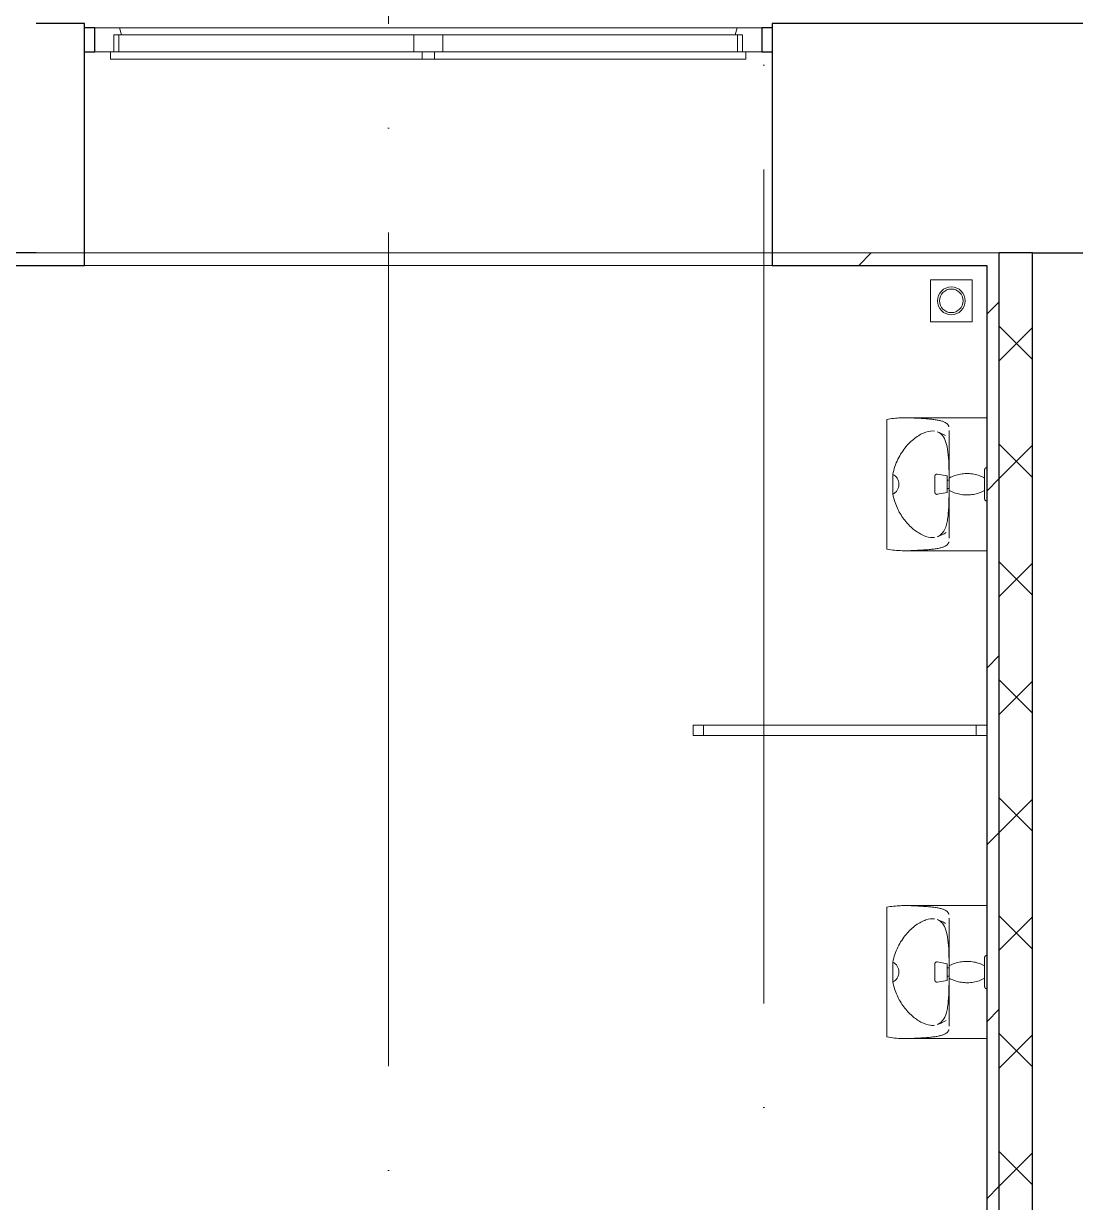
# Model space of a CAD drawing. Header units: millimetres. Extents: x -695119 to 412940, y -249585 to 622758.
# Drawn here: x 310115 to 312639, y 72834 to 75662 of the extents above; entities that cross this region are included whole.
import ezdxf

# ---------------------------------------------------------------- set-up
doc = ezdxf.new("R2010")
doc.units = ezdxf.units.MM
doc.linetypes.add('ADSK_Линия сетки', pattern=[25, 20, -2.5, 0, -2.5])
for name, color, linetype, lineweight in [('_ Окна', 252, 'Continuous', 30), ('Витраж', 252, 'Continuous', 9), ('Окна', 252, 'Continuous', 9), ('Оси', 252, 'Continuous', 9), ('Сантехника', 252, 'Continuous', 18), ('Стены внутренние', 252, 'Continuous', 18), ('Стены наружные', 252, 'Continuous', 18)]:
    doc.layers.add(name, color=color, linetype=linetype, lineweight=lineweight)

# ---------------------------------------------------------------- blocks, each defined once
blk = doc.blocks.new('план 2 этажа')
at = {"layer": '_ Окна', "color": 251, "true_color": 0x636466}
for p, q in [((310286.2, 75651.6), (310261.2, 75651.6)), ((310286.2, 75593.6), (310286.2, 75651.6)), ((311911.2, 75651.6), (311886.2, 75651.6)), ((311886.2, 75651.6), (311886.2, 75593.6)), ((310261.2, 75593.6), (310286.2, 75593.6)), ((311886.2, 75593.6), (311911.2, 75593.6))]:
    blk.add_line(p, q, dxfattribs=at)
at = {"layer": '_ Окна', "color": 251, "lineweight": 18, "true_color": 0x636466}
for p, q in [((310345.7, 75651.6), (310286.2, 75651.6)), ((310286.2, 75651.6), (310286.2, 75593.6)), ((310350.2, 75634.6), (310345.7, 75651.6)), ((311826.8, 75651.6), (311822.2, 75634.6)), ((311886.2, 75651.6), (311826.8, 75651.6)), ((311886.2, 75593.6), (311886.2, 75651.6)), ((310332.2, 75593.6), (310332.2, 75634.6)), ((310332.2, 75634.6), (310344.2, 75634.6)), ((311828.2, 75634.6), (311840.2, 75634.6)), ((311840.2, 75634.6), (311840.2, 75593.6)), ((310286.2, 75593.6), (310324.2, 75593.6)), ((311848.2, 75593.6), (311886.2, 75593.6))]:
    blk.add_line(p, q, dxfattribs=at)
at = {"layer": 'Витраж', "color": 251, "true_color": 0x636466, "extrusion": (0, 0, -1)}
for p, q in [((311721.3, 73979.1), (311721.3, 73954.1)), ((311746.3, 73979.1), (311721.3, 73979.1)), ((311746.3, 73954.1), (311746.3, 73979.1)), ((311721.3, 73954.1), (311746.3, 73954.1))]:
    blk.add_line(p, q, dxfattribs=at)
at = {"layer": 'Витраж', "color": 251, "true_color": 0x636466}
for p, q in [((311746.3, 73954.1), (311746.3, 73979.1)), ((311746.3, 73979.1), (312400.8, 73979.1)), ((312400.8, 73979.1), (312400.8, 73954.1)), ((312425.8, 73979.1), (312400.8, 73979.1)), ((312400.8, 73979.1), (312400.8, 73954.1)), ((312400.8, 73954.1), (311746.3, 73954.1)), ((312400.8, 73954.1), (312425.8, 73954.1))]:
    blk.add_line(p, q, dxfattribs=at)
at = {"layer": 'Окна', "color": 251, "true_color": 0x636466}
for p, q in [((311826.8, 75651.6), (310345.7, 75651.6)), ((310344.2, 75634.6), (311051.2, 75634.6)), ((310344.2, 75593.6), (310344.2, 75634.6)), ((311051.2, 75634.6), (311121.2, 75634.6)), ((311051.2, 75634.6), (311051.2, 75593.6)), ((311121.2, 75634.6), (311828.2, 75634.6)), ((311121.2, 75593.6), (311121.2, 75634.6)), ((311828.2, 75634.6), (311828.2, 75593.6)), ((310324.2, 75593.6), (311071.2, 75593.6)), ((310324.2, 75576.6), (310324.2, 75593.6)), ((311071.2, 75593.6), (311101.2, 75593.6)), ((311071.2, 75593.6), (311071.2, 75576.6)), ((311101.2, 75593.6), (311848.2, 75593.6)), ((311101.2, 75576.6), (311101.2, 75593.6)), ((311848.2, 75593.6), (311848.2, 75576.6)), ((311071.2, 75576.6), (310324.2, 75576.6)), ((311101.2, 75576.6), (311071.2, 75576.6)), ((311848.2, 75576.6), (311101.2, 75576.6))]:
    blk.add_line(p, q, dxfattribs=at)
at = {"layer": 'Оси', "color": 251, "linetype": 'ADSK_Линия сетки', "ltscale": 100, "true_color": 0x636466}
for p, q in [((310990.8, 112662.3), (310990.8, 46685.5)), ((311890.8, 77811.6), (311890.8, 47955.5)), ((332058.1, 75111.6), (255080.8, 75111.6))]:
    blk.add_line(p, q, dxfattribs=at)
at = {"layer": 'Сантехника', "color": 251, "true_color": 0x636466}
for p, q in [((312290.8, 75046.6), (312290.8, 74946.6)), ((312390.8, 75046.6), (312290.8, 75046.6)), ((312390.8, 74946.6), (312390.8, 75046.6)), ((312290.8, 74946.6), (312390.8, 74946.6)), ((312185.8, 74401.1), (312185.8, 74712.1)), ((312425.8, 74716.1), (312228.7, 74716.1)), ((312335.6, 74666.6), (312335.6, 74565.3)), ((312200.6, 74556.6), (312200.6, 74580.2)), ((312330.8, 74576.6), (312307.1, 74580.8)), ((312330.8, 74556.6), (312330.8, 74576.6)), ((312335.8, 74566.6), (312330.8, 74566.6)), ((312335.4, 74580.5), (312335.4, 74565.3)), ((312335.8, 74571.6), (312335.8, 74556.6)), ((312200.6, 74533.1), (312200.6, 74556.6)), ((312307.1, 74532.5), (312330.8, 74536.6)), ((312330.8, 74536.6), (312330.8, 74556.6)), ((312330.8, 74546.6), (312335.8, 74546.6)), ((312335.4, 74548), (312335.4, 74532.8)), ((312335.6, 74548), (312335.6, 74446.6)), ((312335.8, 74556.6), (312335.8, 74541.6)), ((312228.7, 74397.2), (312425.8, 74397.2)), ((312425.8, 73546.1), (312228.7, 73546.1)), ((312185.8, 73231.1), (312185.8, 73542.1)), ((312335.6, 73496.6), (312335.6, 73395.3)), ((312200.6, 73386.6), (312200.6, 73410.2)), ((312330.8, 73406.6), (312307.1, 73410.8)), ((312330.8, 73386.6), (312330.8, 73406.6)), ((312335.4, 73410.5), (312335.4, 73395.3)), ((312200.6, 73363.1), (312200.6, 73386.6)), ((312335.8, 73396.6), (312330.8, 73396.6)), ((312330.8, 73366.6), (312330.8, 73386.6)), ((312330.8, 73376.6), (312335.8, 73376.6)), ((312335.4, 73378), (312335.4, 73362.8)), ((312335.6, 73378), (312335.6, 73276.6)), ((312335.8, 73401.6), (312335.8, 73386.6)), ((312335.8, 73386.6), (312335.8, 73371.6)), ((312307.1, 73362.5), (312330.8, 73366.6)), ((312228.7, 73227.2), (312425.8, 73227.2))]:
    blk.add_line(p, q, dxfattribs=at)
at = {"layer": 'Сантехника', "color": 251, "true_color": 0x636466, "flags": 128}
for points in [[(312327.2, 74673.5), (312322, 74676.3), (312316.6, 74678.8), (312311.1, 74681.2), (312307.1, 74682.7)], [(312420.8, 74591.6), (312420.8, 74591.8), (312420.8, 74592), (312420.8, 74592.2), (312420.9, 74592.4), (312420.9, 74592.6), (312421, 74592.8), (312421, 74593), (312421.1, 74593.2), (312421.1, 74593.4), (312421.2, 74593.6), (312421.3, 74593.8), (312421.4, 74593.9), (312421.5, 74594.1), (312421.6, 74594.3), (312421.7, 74594.5), (312421.8, 74594.6), (312421.9, 74594.8), (312422.1, 74594.9), (312422.2, 74595.1), (312422.3, 74595.2), (312422.5, 74595.4), (312422.6, 74595.5), (312422.8, 74595.6), (312422.9, 74595.7), (312423.1, 74595.8), (312423.3, 74595.9), (312423.5, 74596), (312423.6, 74596.1), (312423.8, 74596.2), (312424, 74596.3), (312424.2, 74596.4), (312424.4, 74596.4), (312424.6, 74596.5), (312424.8, 74596.5), (312425, 74596.6), (312425.2, 74596.6), (312425.4, 74596.6), (312425.6, 74596.6), (312425.8, 74596.6), (312425.8, 74596.6)], [(312420.8, 74572.8), (312420.8, 74574), (312420.8, 74575.2), (312420.8, 74576.4), (312420.8, 74577.5), (312420.8, 74578.6), (312420.8, 74579.7), (312420.8, 74580.7), (312420.8, 74581.7), (312420.8, 74582.7), (312420.8, 74583.6), (312420.8, 74584.5), (312420.8, 74585.3), (312420.8, 74586.1), (312420.8, 74586.8), (312420.8, 74587.5), (312420.8, 74588.1), (312420.8, 74588.7), (312420.8, 74589.3), (312420.8, 74589.7), (312420.8, 74590.2), (312420.8, 74590.5), (312420.8, 74590.9), (312420.8, 74591.1), (312420.8, 74591.3), (312420.8, 74591.5), (312420.8, 74591.6), (312420.8, 74591.6)], [(312420.8, 74591.6), (312420.8, 74591.6), (312420.8, 74591.5), (312420.8, 74591.4), (312420.8, 74591.2), (312420.8, 74590.9), (312420.8, 74590.6), (312420.8, 74590.3), (312420.8, 74589.9), (312420.8, 74589.4), (312420.8, 74588.9), (312420.8, 74588.3), (312420.8, 74587.7), (312420.8, 74587), (312420.8, 74586.3), (312420.8, 74585.5), (312420.8, 74584.7), (312420.8, 74583.9), (312420.8, 74582.9), (312420.8, 74582), (312420.8, 74581), (312420.8, 74580), (312420.8, 74578.9), (312420.8, 74577.8), (312420.8, 74576.7), (312420.8, 74575.5), (312420.8, 74574.4), (312420.8, 74573.1), (312420.8, 74571.9), (312420.8, 74570.6), (312420.8, 74569.3), (312420.8, 74568), (312420.8, 74566.7), (312420.8, 74565.3), (312420.8, 74564), (312420.8, 74562.6), (312420.8, 74561.2), (312420.8, 74559.8), (312420.8, 74558.4), (312420.8, 74557), (312420.8, 74556.6)], [(312301.3, 74575.9), (312301.3, 74576.1), (312301.3, 74576.3), (312301.3, 74576.5), (312301.3, 74576.7), (312301.4, 74576.9), (312301.4, 74577.1), (312301.5, 74577.3), (312301.5, 74577.5), (312301.6, 74577.6), (312301.7, 74577.8), (312301.7, 74578), (312301.8, 74578.2), (312301.9, 74578.4), (312302, 74578.5), (312302.1, 74578.7), (312302.3, 74578.9), (312302.4, 74579), (312302.5, 74579.2), (312302.6, 74579.3), (312302.8, 74579.5), (312302.9, 74579.6), (312303.1, 74579.7), (312303.2, 74579.9), (312303.4, 74580), (312303.6, 74580.1), (312303.7, 74580.2), (312303.9, 74580.3), (312304.1, 74580.4), (312304.3, 74580.5), (312304.5, 74580.5), (312304.6, 74580.6), (312304.8, 74580.7), (312305, 74580.7), (312305.2, 74580.8), (312305.4, 74580.8), (312305.6, 74580.8), (312305.8, 74580.9), (312306, 74580.9), (312306.2, 74580.9), (312306.4, 74580.9), (312306.6, 74580.9), (312306.8, 74580.9), (312307, 74580.8), (312307.1, 74580.8)], [(312301.3, 74556.6), (312301.3, 74557.4), (312301.3, 74558.2), (312301.3, 74558.9), (312301.3, 74559.7), (312301.3, 74560.5), (312301.3, 74561.2), (312301.3, 74562), (312301.3, 74562.7), (312301.3, 74563.4), (312301.3, 74564.1), (312301.3, 74564.8), (312301.3, 74565.5), (312301.3, 74566.2), (312301.3, 74566.9), (312301.3, 74567.5), (312301.3, 74568.1), (312301.3, 74568.7), (312301.3, 74569.3), (312301.3, 74569.9), (312301.3, 74570.4), (312301.3, 74571), (312301.3, 74571.5), (312301.3, 74572), (312301.3, 74572.4), (312301.3, 74572.8), (312301.3, 74573.2), (312301.3, 74573.6), (312301.3, 74574), (312301.3, 74574.3), (312301.3, 74574.6), (312301.3, 74574.8), (312301.3, 74575.1), (312301.3, 74575.3), (312301.3, 74575.5), (312301.3, 74575.6), (312301.3, 74575.7), (312301.3, 74575.8), (312301.3, 74575.9), (312301.3, 74575.9)], [(312301.3, 74575.9), (312301.3, 74575.9), (312301.3, 74575.8), (312301.3, 74575.7), (312301.3, 74575.6), (312301.3, 74575.5), (312301.3, 74575.3), (312301.3, 74575.1), (312301.3, 74574.9), (312301.3, 74574.7), (312301.3, 74574.4), (312301.3, 74574.1), (312301.3, 74573.7), (312301.3, 74573.3), (312301.3, 74572.9), (312301.3, 74572.5), (312301.3, 74572.1), (312301.3, 74571.6), (312301.3, 74571.1), (312301.3, 74570.6), (312301.3, 74570), (312301.3, 74569.5), (312301.3, 74568.9), (312301.3, 74568.3), (312301.3, 74567.7), (312301.3, 74567), (312301.3, 74566.4), (312301.3, 74565.7), (312301.3, 74565), (312301.3, 74564.3), (312301.3, 74563.6), (312301.3, 74562.9), (312301.3, 74562.2), (312301.3, 74561.4), (312301.3, 74560.7), (312301.3, 74559.9), (312301.3, 74559.1), (312301.3, 74558.4), (312301.3, 74557.6), (312301.3, 74556.8), (312301.3, 74556.6)], [(312335.8, 74571.6), (312339, 74573.3), (312342.3, 74574.8), (312345.6, 74576.2), (312349, 74577.4), (312352.4, 74578.5), (312355.9, 74579.5), (312359.4, 74580.3), (312362.9, 74581), (312366.5, 74581.5), (312370.1, 74581.9), (312373.7, 74582.2), (312377.3, 74582.3), (312380.8, 74582.3), (312384.4, 74582.1), (312388, 74581.8), (312391.6, 74581.3), (312395.2, 74580.7), (312398.7, 74580), (312402.2, 74579.1), (312405.6, 74578.1), (312409, 74576.9), (312412.4, 74575.6), (312415.7, 74574.2), (312418.9, 74572.6), (312420.8, 74571.6)], [(312301.3, 74556.6), (312301.3, 74555.9), (312301.3, 74555.1), (312301.3, 74554.3), (312301.3, 74553.6), (312301.3, 74552.8), (312301.3, 74552.1), (312301.3, 74551.3), (312301.3, 74550.6), (312301.3, 74549.9), (312301.3, 74549.1), (312301.3, 74548.4), (312301.3, 74547.7), (312301.3, 74547.1), (312301.3, 74546.4), (312301.3, 74545.8), (312301.3, 74545.1), (312301.3, 74544.5), (312301.3, 74543.9), (312301.3, 74543.4), (312301.3, 74542.8), (312301.3, 74542.3), (312301.3, 74541.8), (312301.3, 74541.3), (312301.3, 74540.9), (312301.3, 74540.4), (312301.3, 74540), (312301.3, 74539.7), (312301.3, 74539.3), (312301.3, 74539), (312301.3, 74538.7), (312301.3, 74538.4), (312301.3, 74538.2), (312301.3, 74538), (312301.3, 74537.8), (312301.3, 74537.7), (312301.3, 74537.5), (312301.3, 74537.5), (312301.3, 74537.4), (312301.3, 74537.4)], [(312301.3, 74537.4), (312301.3, 74537.4), (312301.3, 74537.4), (312301.3, 74537.5), (312301.3, 74537.6), (312301.3, 74537.8), (312301.3, 74537.9), (312301.3, 74538.1), (312301.3, 74538.4), (312301.3, 74538.6), (312301.3, 74538.9), (312301.3, 74539.2), (312301.3, 74539.6), (312301.3, 74539.9), (312301.3, 74540.3), (312301.3, 74540.7), (312301.3, 74541.2), (312301.3, 74541.7), (312301.3, 74542.2), (312301.3, 74542.7), (312301.3, 74543.2), (312301.3, 74543.8), (312301.3, 74544.4), (312301.3, 74545), (312301.3, 74545.6), (312301.3, 74546.2), (312301.3, 74546.9), (312301.3, 74547.6), (312301.3, 74548.2), (312301.3, 74548.9), (312301.3, 74549.7), (312301.3, 74550.4), (312301.3, 74551.1), (312301.3, 74551.9), (312301.3, 74552.6), (312301.3, 74553.4), (312301.3, 74554.1), (312301.3, 74554.9), (312301.3, 74555.7), (312301.3, 74556.4), (312301.3, 74556.6)], [(312307.1, 74532.5), (312306.9, 74532.4), (312306.7, 74532.4), (312306.5, 74532.4), (312306.3, 74532.4), (312306.1, 74532.4), (312305.9, 74532.4), (312305.7, 74532.4), (312305.5, 74532.4), (312305.3, 74532.5), (312305.2, 74532.5), (312305, 74532.6), (312304.8, 74532.6), (312304.6, 74532.7), (312304.4, 74532.8), (312304.2, 74532.8), (312304, 74532.9), (312303.8, 74533), (312303.7, 74533.1), (312303.5, 74533.2), (312303.3, 74533.3), (312303.2, 74533.5), (312303, 74533.6), (312302.9, 74533.7), (312302.7, 74533.9), (312302.6, 74534), (312302.5, 74534.1), (312302.3, 74534.3), (312302.2, 74534.5), (312302.1, 74534.6), (312302, 74534.8), (312301.9, 74535), (312301.8, 74535.1), (312301.7, 74535.3), (312301.6, 74535.5), (312301.6, 74535.7), (312301.5, 74535.9), (312301.4, 74536.1), (312301.4, 74536.3), (312301.4, 74536.5), (312301.3, 74536.7), (312301.3, 74536.9), (312301.3, 74537.1), (312301.3, 74537.3), (312301.3, 74537.4)], [(312420.8, 74541.6), (312417.6, 74540), (312414.3, 74538.5), (312411, 74537.1), (312407.6, 74535.9), (312404.2, 74534.8), (312400.7, 74533.8), (312397.2, 74533), (312393.7, 74532.3), (312390.1, 74531.8), (312386.6, 74531.3), (312383, 74531.1), (312379.4, 74531), (312375.8, 74531), (312372.2, 74531.2), (312368.6, 74531.5), (312365, 74532), (312361.5, 74532.6), (312358, 74533.3), (312354.5, 74534.2), (312351, 74535.2), (312347.6, 74536.4), (312344.2, 74537.7), (312340.9, 74539.1), (312337.7, 74540.7), (312335.8, 74541.6)], [(312420.8, 74556.6), (312420.8, 74555.2), (312420.8, 74553.8), (312420.8, 74552.4), (312420.8, 74551.1), (312420.8, 74549.7), (312420.8, 74548.3), (312420.8, 74547), (312420.8, 74545.6), (312420.8, 74544.3), (312420.8, 74543), (312420.8, 74541.7), (312420.8, 74540.5), (312420.8, 74539.2), (312420.8, 74538), (312420.8, 74536.9), (312420.8, 74535.7), (312420.8, 74534.6), (312420.8, 74533.6), (312420.8, 74532.5), (312420.8, 74531.5), (312420.8, 74530.6), (312420.8, 74529.7), (312420.8, 74528.8), (312420.8, 74528), (312420.8, 74527.2), (312420.8, 74526.5), (312420.8, 74525.8), (312420.8, 74525.1), (312420.8, 74524.5), (312420.8, 74524), (312420.8, 74523.5), (312420.8, 74523.1), (312420.8, 74522.7), (312420.8, 74522.4), (312420.8, 74522.1), (312420.8, 74521.9), (312420.8, 74521.8), (312420.8, 74521.7), (312420.8, 74521.6)], [(312420.8, 74521.6), (312420.8, 74521.7), (312420.8, 74521.7), (312420.8, 74521.9), (312420.8, 74522.1), (312420.8, 74522.3), (312420.8, 74522.6), (312420.8, 74523), (312420.8, 74523.4), (312420.8, 74523.9), (312420.8, 74524.4), (312420.8, 74525), (312420.8, 74525.6), (312420.8, 74526.3), (312420.8, 74527), (312420.8, 74527.7), (312420.8, 74528.6), (312420.8, 74529.4), (312420.8, 74530.3), (312420.8, 74531.3), (312420.8, 74532.3), (312420.8, 74533.3), (312420.8, 74534.3), (312420.8, 74535.4), (312420.8, 74536.6), (312420.8, 74537.7), (312420.8, 74538.9), (312420.8, 74540.1), (312420.8, 74541.4)], [(312425.8, 74516.6), (312425.6, 74516.6), (312425.4, 74516.7), (312425.2, 74516.7), (312425, 74516.7), (312424.8, 74516.7), (312424.6, 74516.8), (312424.4, 74516.8), (312424.2, 74516.9), (312424.1, 74517), (312423.9, 74517), (312423.7, 74517.1), (312423.5, 74517.2), (312423.3, 74517.3), (312423.2, 74517.4), (312423, 74517.5), (312422.8, 74517.6), (312422.7, 74517.7), (312422.5, 74517.9), (312422.4, 74518), (312422.2, 74518.2), (312422.1, 74518.3), (312422, 74518.5), (312421.8, 74518.6), (312421.7, 74518.8), (312421.6, 74518.9), (312421.5, 74519.1), (312421.4, 74519.3), (312421.3, 74519.5), (312421.2, 74519.6), (312421.2, 74519.8), (312421.1, 74520), (312421, 74520.2), (312421, 74520.4), (312420.9, 74520.6), (312420.9, 74520.8), (312420.9, 74521), (312420.8, 74521.2), (312420.8, 74521.4), (312420.8, 74521.6), (312420.8, 74521.6)], [(312307.1, 74430.5), (312312.7, 74432.7), (312318.2, 74435.1), (312323.5, 74437.8), (312328.6, 74440.6)], [(312327.2, 73503.5), (312322, 73506.3), (312316.6, 73508.8), (312311.1, 73511.2), (312307.1, 73512.7)], [(312301.3, 73405.9), (312301.3, 73406.1), (312301.3, 73406.3), (312301.3, 73406.5), (312301.3, 73406.7), (312301.4, 73406.9), (312301.4, 73407.1), (312301.5, 73407.3), (312301.5, 73407.5), (312301.6, 73407.6), (312301.7, 73407.8), (312301.7, 73408), (312301.8, 73408.2), (312301.9, 73408.4), (312302, 73408.5), (312302.1, 73408.7), (312302.3, 73408.9), (312302.4, 73409), (312302.5, 73409.2), (312302.6, 73409.3), (312302.8, 73409.5), (312302.9, 73409.6), (312303.1, 73409.7), (312303.2, 73409.9), (312303.4, 73410), (312303.6, 73410.1), (312303.7, 73410.2), (312303.9, 73410.3), (312304.1, 73410.4), (312304.3, 73410.5), (312304.5, 73410.5), (312304.6, 73410.6), (312304.8, 73410.7), (312305, 73410.7), (312305.2, 73410.8), (312305.4, 73410.8), (312305.6, 73410.8), (312305.8, 73410.9), (312306, 73410.9), (312306.2, 73410.9), (312306.4, 73410.9), (312306.6, 73410.9), (312306.8, 73410.9), (312307, 73410.8), (312307.1, 73410.8)], [(312301.3, 73386.6), (312301.3, 73387.4), (312301.3, 73388.2), (312301.3, 73388.9), (312301.3, 73389.7), (312301.3, 73390.5), (312301.3, 73391.2), (312301.3, 73392), (312301.3, 73392.7), (312301.3, 73393.4), (312301.3, 73394.1), (312301.3, 73394.8), (312301.3, 73395.5), (312301.3, 73396.2), (312301.3, 73396.9), (312301.3, 73397.5), (312301.3, 73398.1), (312301.3, 73398.7), (312301.3, 73399.3), (312301.3, 73399.9), (312301.3, 73400.4), (312301.3, 73401), (312301.3, 73401.5), (312301.3, 73402), (312301.3, 73402.4), (312301.3, 73402.8), (312301.3, 73403.2), (312301.3, 73403.6), (312301.3, 73404), (312301.3, 73404.3), (312301.3, 73404.6), (312301.3, 73404.8), (312301.3, 73405.1), (312301.3, 73405.3), (312301.3, 73405.5), (312301.3, 73405.6), (312301.3, 73405.7), (312301.3, 73405.8), (312301.3, 73405.9), (312301.3, 73405.9)], [(312301.3, 73405.9), (312301.3, 73405.9), (312301.3, 73405.8), (312301.3, 73405.7), (312301.3, 73405.6), (312301.3, 73405.5), (312301.3, 73405.3), (312301.3, 73405.1), (312301.3, 73404.9), (312301.3, 73404.7), (312301.3, 73404.4), (312301.3, 73404.1), (312301.3, 73403.7), (312301.3, 73403.3), (312301.3, 73402.9), (312301.3, 73402.5), (312301.3, 73402.1), (312301.3, 73401.6), (312301.3, 73401.1), (312301.3, 73400.6), (312301.3, 73400), (312301.3, 73399.5), (312301.3, 73398.9), (312301.3, 73398.3), (312301.3, 73397.7), (312301.3, 73397), (312301.3, 73396.4), (312301.3, 73395.7), (312301.3, 73395), (312301.3, 73394.3), (312301.3, 73393.6), (312301.3, 73392.9), (312301.3, 73392.2), (312301.3, 73391.4), (312301.3, 73390.7), (312301.3, 73389.9), (312301.3, 73389.1), (312301.3, 73388.4), (312301.3, 73387.6), (312301.3, 73386.8), (312301.3, 73386.6)], [(312335.8, 73401.6), (312339, 73403.3), (312342.3, 73404.8), (312345.6, 73406.2), (312349, 73407.4), (312352.4, 73408.5), (312355.9, 73409.5), (312359.4, 73410.3), (312362.9, 73411), (312366.5, 73411.5), (312370.1, 73411.9), (312373.7, 73412.2), (312377.3, 73412.3), (312380.8, 73412.3), (312384.4, 73412.1), (312388, 73411.8), (312391.6, 73411.3), (312395.2, 73410.7), (312398.7, 73410), (312402.2, 73409.1), (312405.6, 73408.1), (312409, 73406.9), (312412.4, 73405.6), (312415.7, 73404.2), (312418.9, 73402.6), (312420.8, 73401.6)], [(312420.8, 73421.6), (312420.8, 73421.8), (312420.8, 73422), (312420.8, 73422.2), (312420.9, 73422.4), (312420.9, 73422.6), (312421, 73422.8), (312421, 73423), (312421.1, 73423.2), (312421.1, 73423.4), (312421.2, 73423.6), (312421.3, 73423.8), (312421.4, 73423.9), (312421.5, 73424.1), (312421.6, 73424.3), (312421.7, 73424.5), (312421.8, 73424.6), (312421.9, 73424.8), (312422.1, 73424.9), (312422.2, 73425.1), (312422.3, 73425.2), (312422.5, 73425.4), (312422.6, 73425.5), (312422.8, 73425.6), (312422.9, 73425.7), (312423.1, 73425.8), (312423.3, 73425.9), (312423.5, 73426), (312423.6, 73426.1), (312423.8, 73426.2), (312424, 73426.3), (312424.2, 73426.4), (312424.4, 73426.4), (312424.6, 73426.5), (312424.8, 73426.5), (312425, 73426.6), (312425.2, 73426.6), (312425.4, 73426.6), (312425.6, 73426.6), (312425.8, 73426.6), (312425.8, 73426.6)], [(312420.8, 73402.8), (312420.8, 73404), (312420.8, 73405.2), (312420.8, 73406.4), (312420.8, 73407.5), (312420.8, 73408.6), (312420.8, 73409.7), (312420.8, 73410.7), (312420.8, 73411.7), (312420.8, 73412.7), (312420.8, 73413.6), (312420.8, 73414.5), (312420.8, 73415.3), (312420.8, 73416.1), (312420.8, 73416.8), (312420.8, 73417.5), (312420.8, 73418.1), (312420.8, 73418.7), (312420.8, 73419.3), (312420.8, 73419.7), (312420.8, 73420.2), (312420.8, 73420.5), (312420.8, 73420.9), (312420.8, 73421.1), (312420.8, 73421.3), (312420.8, 73421.5), (312420.8, 73421.6), (312420.8, 73421.6)], [(312420.8, 73421.6), (312420.8, 73421.6), (312420.8, 73421.5), (312420.8, 73421.4), (312420.8, 73421.2), (312420.8, 73420.9), (312420.8, 73420.6), (312420.8, 73420.3), (312420.8, 73419.9), (312420.8, 73419.4), (312420.8, 73418.9), (312420.8, 73418.3), (312420.8, 73417.7), (312420.8, 73417), (312420.8, 73416.3), (312420.8, 73415.5), (312420.8, 73414.7), (312420.8, 73413.9), (312420.8, 73412.9), (312420.8, 73412), (312420.8, 73411), (312420.8, 73410), (312420.8, 73408.9), (312420.8, 73407.8), (312420.8, 73406.7), (312420.8, 73405.5), (312420.8, 73404.4), (312420.8, 73403.1), (312420.8, 73401.9), (312420.8, 73400.6), (312420.8, 73399.3), (312420.8, 73398), (312420.8, 73396.7), (312420.8, 73395.3), (312420.8, 73394), (312420.8, 73392.6), (312420.8, 73391.2), (312420.8, 73389.8), (312420.8, 73388.4), (312420.8, 73387), (312420.8, 73386.6)], [(312301.3, 73386.6), (312301.3, 73385.9), (312301.3, 73385.1), (312301.3, 73384.3), (312301.3, 73383.6), (312301.3, 73382.8), (312301.3, 73382.1), (312301.3, 73381.3), (312301.3, 73380.6), (312301.3, 73379.9), (312301.3, 73379.1), (312301.3, 73378.4), (312301.3, 73377.7), (312301.3, 73377.1), (312301.3, 73376.4), (312301.3, 73375.8), (312301.3, 73375.1), (312301.3, 73374.5), (312301.3, 73373.9), (312301.3, 73373.4), (312301.3, 73372.8), (312301.3, 73372.3), (312301.3, 73371.8), (312301.3, 73371.3), (312301.3, 73370.9), (312301.3, 73370.4), (312301.3, 73370), (312301.3, 73369.7), (312301.3, 73369.3), (312301.3, 73369), (312301.3, 73368.7), (312301.3, 73368.4), (312301.3, 73368.2), (312301.3, 73368), (312301.3, 73367.8), (312301.3, 73367.7), (312301.3, 73367.5), (312301.3, 73367.5), (312301.3, 73367.4), (312301.3, 73367.4)], [(312301.3, 73367.4), (312301.3, 73367.4), (312301.3, 73367.4), (312301.3, 73367.5), (312301.3, 73367.6), (312301.3, 73367.8), (312301.3, 73367.9), (312301.3, 73368.1), (312301.3, 73368.4), (312301.3, 73368.6), (312301.3, 73368.9), (312301.3, 73369.2), (312301.3, 73369.6), (312301.3, 73369.9), (312301.3, 73370.3), (312301.3, 73370.7), (312301.3, 73371.2), (312301.3, 73371.7), (312301.3, 73372.2), (312301.3, 73372.7), (312301.3, 73373.2), (312301.3, 73373.8), (312301.3, 73374.4), (312301.3, 73375), (312301.3, 73375.6), (312301.3, 73376.2), (312301.3, 73376.9), (312301.3, 73377.6), (312301.3, 73378.2), (312301.3, 73378.9), (312301.3, 73379.7), (312301.3, 73380.4), (312301.3, 73381.1), (312301.3, 73381.9), (312301.3, 73382.6), (312301.3, 73383.4), (312301.3, 73384.1), (312301.3, 73384.9), (312301.3, 73385.7), (312301.3, 73386.4), (312301.3, 73386.6)], [(312420.8, 73386.6), (312420.8, 73385.2), (312420.8, 73383.8), (312420.8, 73382.4), (312420.8, 73381.1), (312420.8, 73379.7), (312420.8, 73378.3), (312420.8, 73377), (312420.8, 73375.6), (312420.8, 73374.3), (312420.8, 73373), (312420.8, 73371.7), (312420.8, 73370.5), (312420.8, 73369.2), (312420.8, 73368), (312420.8, 73366.9), (312420.8, 73365.7), (312420.8, 73364.6), (312420.8, 73363.6), (312420.8, 73362.5), (312420.8, 73361.5), (312420.8, 73360.6), (312420.8, 73359.7), (312420.8, 73358.8), (312420.8, 73358), (312420.8, 73357.2), (312420.8, 73356.5), (312420.8, 73355.8), (312420.8, 73355.1), (312420.8, 73354.5), (312420.8, 73354), (312420.8, 73353.5), (312420.8, 73353.1), (312420.8, 73352.7), (312420.8, 73352.4), (312420.8, 73352.1), (312420.8, 73351.9), (312420.8, 73351.8), (312420.8, 73351.7), (312420.8, 73351.6)], [(312307.1, 73362.5), (312306.9, 73362.4), (312306.7, 73362.4), (312306.5, 73362.4), (312306.3, 73362.4), (312306.1, 73362.4), (312305.9, 73362.4), (312305.7, 73362.4), (312305.5, 73362.4), (312305.3, 73362.5), (312305.2, 73362.5), (312305, 73362.6), (312304.8, 73362.6), (312304.6, 73362.7), (312304.4, 73362.8), (312304.2, 73362.8), (312304, 73362.9), (312303.8, 73363), (312303.7, 73363.1), (312303.5, 73363.2), (312303.3, 73363.3), (312303.2, 73363.5), (312303, 73363.6), (312302.9, 73363.7), (312302.7, 73363.9), (312302.6, 73364), (312302.5, 73364.1), (312302.3, 73364.3), (312302.2, 73364.5), (312302.1, 73364.6), (312302, 73364.8), (312301.9, 73365), (312301.8, 73365.1), (312301.7, 73365.3), (312301.6, 73365.5), (312301.6, 73365.7), (312301.5, 73365.9), (312301.4, 73366.1), (312301.4, 73366.3), (312301.4, 73366.5), (312301.3, 73366.7), (312301.3, 73366.9), (312301.3, 73367.1), (312301.3, 73367.3), (312301.3, 73367.4)], [(312420.8, 73371.6), (312417.6, 73370), (312414.3, 73368.5), (312411, 73367.1), (312407.6, 73365.9), (312404.2, 73364.8), (312400.7, 73363.8), (312397.2, 73363), (312393.7, 73362.3), (312390.1, 73361.8), (312386.6, 73361.3), (312383, 73361.1), (312379.4, 73361), (312375.8, 73361), (312372.2, 73361.2), (312368.6, 73361.5), (312365, 73362), (312361.5, 73362.6), (312358, 73363.3), (312354.5, 73364.2), (312351, 73365.2), (312347.6, 73366.4), (312344.2, 73367.7), (312340.9, 73369.1), (312337.7, 73370.7), (312335.8, 73371.6)], [(312420.8, 73351.6), (312420.8, 73351.7), (312420.8, 73351.7), (312420.8, 73351.9), (312420.8, 73352.1), (312420.8, 73352.3), (312420.8, 73352.6), (312420.8, 73353), (312420.8, 73353.4), (312420.8, 73353.9), (312420.8, 73354.4), (312420.8, 73355), (312420.8, 73355.6), (312420.8, 73356.3), (312420.8, 73357), (312420.8, 73357.7), (312420.8, 73358.6), (312420.8, 73359.4), (312420.8, 73360.3), (312420.8, 73361.3), (312420.8, 73362.3), (312420.8, 73363.3), (312420.8, 73364.3), (312420.8, 73365.4), (312420.8, 73366.6), (312420.8, 73367.7), (312420.8, 73368.9), (312420.8, 73370.1), (312420.8, 73371.4)], [(312425.8, 73346.6), (312425.6, 73346.6), (312425.4, 73346.7), (312425.2, 73346.7), (312425, 73346.7), (312424.8, 73346.7), (312424.6, 73346.8), (312424.4, 73346.8), (312424.2, 73346.9), (312424.1, 73347), (312423.9, 73347), (312423.7, 73347.1), (312423.5, 73347.2), (312423.3, 73347.3), (312423.2, 73347.4), (312423, 73347.5), (312422.8, 73347.6), (312422.7, 73347.7), (312422.5, 73347.9), (312422.4, 73348), (312422.2, 73348.2), (312422.1, 73348.3), (312422, 73348.5), (312421.8, 73348.6), (312421.7, 73348.8), (312421.6, 73348.9), (312421.5, 73349.1), (312421.4, 73349.3), (312421.3, 73349.5), (312421.2, 73349.6), (312421.2, 73349.8), (312421.1, 73350), (312421, 73350.2), (312421, 73350.4), (312420.9, 73350.6), (312420.9, 73350.8), (312420.9, 73351), (312420.8, 73351.2), (312420.8, 73351.4), (312420.8, 73351.6), (312420.8, 73351.6)], [(312307.1, 73260.5), (312312.7, 73262.7), (312318.2, 73265.1), (312323.5, 73267.8), (312328.6, 73270.6)]]:
    blk.add_lwpolyline(points, dxfattribs=at)
at = {"layer": 'Сантехника', "color": 251, "true_color": 0x636466}
for radius, start, end in [(33.3, 0, 180), (28.3, 0, 180), (33.3, 180, 0), (28.3, 180, 0)]:
    blk.add_arc((312340.8, 74996.6), radius, start, end, dxfattribs=at)
for centre, major_axis, start_param, end_param in [((312193.5, 74556.6), (0, 25), 4.712389, 5.943447), ((312193.5, 74556.6), (0, -25), 0.339739, 1.570796), ((312193.5, 73386.6), (0, 25), 4.712389, 5.943447), ((312193.5, 73386.6), (0, -25), 0.339739, 1.570796)]:
    blk.add_ellipse(centre, major_axis=major_axis, ratio=0.859293, start_param=start_param, end_param=end_param, dxfattribs=at)
for points, knots in [([(312185.8, 74712.1), (312191.5, 74713.2), (312202.6, 74714.9), (312216, 74715.8), (312226.3, 74716.1), (312233.7, 74716.1), (312241.1, 74715.9), (312248.2, 74715.7), (312255.2, 74715.3), (312264.1, 74714.9), (312274.6, 74714.3), (312286.1, 74713.4), (312297.1, 74712.3), (312307.1, 74710.8), (312316.1, 74709), (312323.5, 74706.6), (312328.2, 74704.1), (312330.7, 74701.9), (312332, 74700.6), (312332.8, 74699.5), (312333.6, 74698.4), (312334.2, 74697.2), (312334.6, 74696.2), (312334.9, 74695.3), (312335, 74694.8), (312335.1, 74694.5), (312335.1, 74694.4)], [-1, -1, -1, -1, -0.9416667, -0.8833333, -0.8541667, -0.825, -0.7958333, -0.7666667, -0.7375, -0.7083333, -0.65, -0.5916667, -0.5333333, -0.4666667, -0.4, -0.3333333, -0.2666667, -0.2333333, -0.2166667, -0.2, -0.1833333, -0.1666667, -0.15, -0.1416667, -0.1375, -0.1333333, -0.1333333, -0.1333333, -0.1333333]), ([(312200.6, 74580.2), (312201.8, 74586.7), (312205, 74599.1), (312212.3, 74616.8), (312221.5, 74633), (312235.7, 74652), (312255.9, 74670.6), (312280.3, 74683.3), (312294.5, 74685.1), (312300.8, 74684.3)], [0, 0, 0, 0, 0.0526316, 0.1052632, 0.1578947, 0.2105263, 0.3157895, 0.4210526, 0.5263158, 0.5263158, 0.5263158, 0.5263158]), ([(312309.5, 74681.7), (312312.2, 74680.4), (312318.9, 74675.8), (312327, 74663.1), (312332.4, 74641.2), (312334.4, 74618), (312335.2, 74597.1), (312335.3, 74586.1), (312335.4, 74580.5)], [0.5789474, 0.5789474, 0.5789474, 0.5789474, 0.6315789, 0.7236842, 0.8157895, 0.9078947, 0.9539474, 1, 1, 1, 1]), ([(312335.8, 74685.9), (312335.8, 74685.8), (312335.8, 74685.5), (312335.8, 74684.9), (312335.8, 74683.8), (312335.8, 74682.1), (312335.8, 74680), (312335.7, 74676.9), (312335.7, 74672.6), (312335.6, 74668.7), (312335.6, 74666.6)], [-0.06666667, -0.06666667, -0.06666667, -0.06666667, -0.06458333, -0.0625, -0.05833333, -0.05, -0.04166667, -0.03333333, -0.01666667, 0, 0, 0, 0]), ([(312300.8, 74429), (312297.6, 74428.6), (312287.6, 74428.6), (312269.3, 74434.8), (312246.6, 74450.4), (312226.2, 74472.3), (312212.3, 74495.5), (312204.4, 74516.5), (312201.7, 74527.4), (312200.6, 74533.1)], [0.4736842, 0.4736842, 0.4736842, 0.4736842, 0.5263158, 0.6315789, 0.7236842, 0.8157895, 0.9078947, 0.9539474, 1, 1, 1, 1]), ([(312335.4, 74532.8), (312335.3, 74526.3), (312335.1, 74513.9), (312334.4, 74496.2), (312333, 74480.1), (312330.1, 74461.1), (312323.7, 74442.6), (312314.9, 74434.1), (312309.5, 74431.6)], [0, 0, 0, 0, 0.0526316, 0.1052632, 0.1578947, 0.2105263, 0.3157895, 0.4210526, 0.4210526, 0.4210526, 0.4210526]), ([(312335.6, 74446.6), (312335.7, 74443.6), (312335.7, 74439.3), (312335.7, 74434.4), (312335.8, 74431.1), (312335.8, 74428.9), (312335.8, 74427.7), (312335.8, 74427.4), (312335.8, 74427.2)], [-1, -1, -1, -1, -0.975, -0.9625, -0.95, -0.9375, -0.934375, -0.9328125, -0.9328125, -0.9328125, -0.9328125]), ([(312335.1, 74418.9), (312335.1, 74418.9), (312335.1, 74418.7), (312335, 74418.2), (312334.7, 74417.3), (312334.3, 74416.4), (312333.9, 74415.5), (312333.4, 74414.6), (312332.8, 74413.7), (312332, 74412.7), (312330.7, 74411.3), (312328.2, 74409.2), (312323.5, 74406.6), (312316.1, 74404.3), (312307.1, 74402.4), (312296.6, 74400.9), (312284.5, 74399.7), (312271.2, 74398.8), (312256.3, 74398), (312242.8, 74397.4), (312231.6, 74397.2), (312220.1, 74397.2), (312205, 74398.1), (312192.3, 74399.9), (312185.8, 74401.1)], [-0.8666667, -0.8666667, -0.8666667, -0.8666667, -0.865625, -0.8625, -0.85, -0.8375, -0.825, -0.8125, -0.8, -0.7833333, -0.7666667, -0.7333333, -0.6666667, -0.6, -0.5333333, -0.4666667, -0.4, -0.3333333, -0.2666667, -0.2, -0.1666667, -0.1333333, -0.0666667, 0, 0, 0, 0]), ([(312185.8, 73542.1), (312191.5, 73543.2), (312202.6, 73544.9), (312216, 73545.8), (312226.3, 73546.1), (312233.7, 73546.1), (312241.1, 73545.9), (312248.2, 73545.7), (312255.2, 73545.3), (312264.1, 73544.9), (312274.6, 73544.3), (312286.1, 73543.4), (312297.1, 73542.3), (312307.1, 73540.8), (312316.1, 73539), (312323.5, 73536.6), (312328.2, 73534.1), (312330.7, 73531.9), (312332, 73530.6), (312332.8, 73529.5), (312333.6, 73528.4), (312334.2, 73527.2), (312334.6, 73526.2), (312334.9, 73525.3), (312335, 73524.8), (312335.1, 73524.5), (312335.1, 73524.4)], [-1, -1, -1, -1, -0.9416667, -0.8833333, -0.8541667, -0.825, -0.7958333, -0.7666667, -0.7375, -0.7083333, -0.65, -0.5916667, -0.5333333, -0.4666667, -0.4, -0.3333333, -0.2666667, -0.2333333, -0.2166667, -0.2, -0.1833333, -0.1666667, -0.15, -0.1416667, -0.1375, -0.1333333, -0.1333333, -0.1333333, -0.1333333]), ([(312200.6, 73410.2), (312201.8, 73416.7), (312205, 73429.1), (312212.3, 73446.8), (312221.5, 73463), (312235.7, 73482), (312255.9, 73500.6), (312280.3, 73513.3), (312294.5, 73515.1), (312300.8, 73514.3)], [0, 0, 0, 0, 0.0526316, 0.1052632, 0.1578947, 0.2105263, 0.3157895, 0.4210526, 0.5263158, 0.5263158, 0.5263158, 0.5263158]), ([(312309.5, 73511.7), (312312.2, 73510.4), (312318.9, 73505.8), (312327, 73493.1), (312332.4, 73471.2), (312334.4, 73448), (312335.2, 73427.1), (312335.3, 73416.1), (312335.4, 73410.5)], [0.5789474, 0.5789474, 0.5789474, 0.5789474, 0.6315789, 0.7236842, 0.8157895, 0.9078947, 0.9539474, 1, 1, 1, 1]), ([(312335.8, 73515.9), (312335.8, 73515.8), (312335.8, 73515.5), (312335.8, 73514.9), (312335.8, 73513.8), (312335.8, 73512.1), (312335.8, 73510), (312335.7, 73506.9), (312335.7, 73502.6), (312335.6, 73498.7), (312335.6, 73496.6)], [-0.06666667, -0.06666667, -0.06666667, -0.06666667, -0.06458333, -0.0625, -0.05833333, -0.05, -0.04166667, -0.03333333, -0.01666667, 0, 0, 0, 0]), ([(312300.8, 73259), (312297.6, 73258.6), (312287.6, 73258.6), (312269.3, 73264.8), (312246.6, 73280.4), (312226.2, 73302.3), (312212.3, 73325.5), (312204.4, 73346.5), (312201.7, 73357.4), (312200.6, 73363.1)], [0.4736842, 0.4736842, 0.4736842, 0.4736842, 0.5263158, 0.6315789, 0.7236842, 0.8157895, 0.9078947, 0.9539474, 1, 1, 1, 1]), ([(312335.4, 73362.8), (312335.3, 73356.3), (312335.1, 73343.9), (312334.4, 73326.2), (312333, 73310.1), (312330.1, 73291.1), (312323.7, 73272.6), (312314.9, 73264.1), (312309.5, 73261.6)], [0, 0, 0, 0, 0.0526316, 0.1052632, 0.1578947, 0.2105263, 0.3157895, 0.4210526, 0.4210526, 0.4210526, 0.4210526]), ([(312335.6, 73276.6), (312335.7, 73273.6), (312335.7, 73269.3), (312335.7, 73264.4), (312335.8, 73261.1), (312335.8, 73258.9), (312335.8, 73257.7), (312335.8, 73257.4), (312335.8, 73257.2)], [-1, -1, -1, -1, -0.975, -0.9625, -0.95, -0.9375, -0.934375, -0.9328125, -0.9328125, -0.9328125, -0.9328125]), ([(312335.1, 73248.9), (312335.1, 73248.9), (312335.1, 73248.7), (312335, 73248.2), (312334.7, 73247.3), (312334.3, 73246.4), (312333.9, 73245.5), (312333.4, 73244.6), (312332.8, 73243.7), (312332, 73242.7), (312330.7, 73241.3), (312328.2, 73239.2), (312323.5, 73236.6), (312316.1, 73234.3), (312307.1, 73232.4), (312296.6, 73230.9), (312284.5, 73229.7), (312271.2, 73228.8), (312256.3, 73228), (312242.8, 73227.4), (312231.6, 73227.2), (312220.1, 73227.2), (312205, 73228.1), (312192.3, 73229.9), (312185.8, 73231.1)], [-0.8666667, -0.8666667, -0.8666667, -0.8666667, -0.865625, -0.8625, -0.85, -0.8375, -0.825, -0.8125, -0.8, -0.7833333, -0.7666667, -0.7333333, -0.6666667, -0.6, -0.5333333, -0.4666667, -0.4, -0.3333333, -0.2666667, -0.2, -0.1666667, -0.1333333, -0.0666667, 0, 0, 0, 0])]:
    blk.add_open_spline(points, degree=3, knots=knots, dxfattribs=at)
at = {"layer": 'Стены внутренние', "color": 251, "lineweight": 30, "true_color": 0x636466}
for p, q in [((310261.2, 75661.6), (310145.8, 75661.6)), ((310261.2, 75111.6), (310261.2, 75661.6)), ((313030.8, 75661.6), (311911.2, 75661.6)), ((311911.2, 75661.6), (311911.2, 75111.6)), ((312535.8, 75111.6), (312935.8, 75111.6))]:
    blk.add_line(p, q, dxfattribs=at)
at = {"layer": 'Стены внутренние', "color": 251, "true_color": 0x636466}
for p, q in [((310145.8, 75111.6), (310261.2, 75111.6)), ((311911.2, 75111.6), (312455.8, 75111.6))]:
    blk.add_line(p, q, dxfattribs=at)
at = {"layer": 'Стены наружные', "color": 251, "lineweight": 30, "true_color": 0x636466}
for p, q in [((310145.8, 75111.6), (309985.8, 75111.6)), ((310261.2, 75081.6), (310261.2, 75111.6)), ((311911.2, 75111.6), (311911.2, 75081.6)), ((312535.8, 75111.6), (312455.8, 75111.6)), ((312455.8, 71056.6), (312455.8, 75111.6)), ((312535.8, 71056.6), (312535.8, 75111.6)), ((310015.8, 75081.6), (310261.2, 75081.6)), ((311911.2, 75081.6), (312425.8, 75081.6)), ((312425.8, 75081.6), (312425.8, 71086.6))]:
    blk.add_line(p, q, dxfattribs=at)
at = {"layer": 'Стены наружные', "color": 251, "true_color": 0x636466}
for p, q in [((310261.2, 75111.6), (310145.8, 75111.6)), ((312455.8, 75111.6), (311911.2, 75111.6)), ((311911.2, 75081.6), (310261.2, 75081.6))]:
    blk.add_line(p, q, dxfattribs=at)
at = {"layer": 'Стены наружные', "color": 251, "linetype": 'Continuous', "lineweight": 9, "true_color": 0x636466}
for p, q in [((312118.8, 75081.6), (312148.8, 75111.6)), ((312425.8, 74964.4), (312455.8, 74994.4)), ((312535.8, 74856.1), (312455.8, 74936.1)), ((312455.8, 74853), (312535.8, 74933)), ((312535.8, 74573.2), (312455.8, 74653.2)), ((312455.8, 74570.1), (312535.8, 74650.1)), ((312425.8, 74540.1), (312455.8, 74570.1)), ((312535.8, 74290.4), (312455.8, 74370.4)), ((312455.8, 74287.3), (312535.8, 74367.3)), ((312425.8, 74115.9), (312455.8, 74145.9)), ((312535.8, 74007.5), (312455.8, 74087.5)), ((312455.8, 74004.4), (312535.8, 74084.4)), ((312535.8, 73724.7), (312455.8, 73804.7)), ((312455.8, 73721.6), (312535.8, 73801.6)), ((312425.8, 73691.6), (312455.8, 73721.6)), ((312535.8, 73441.8), (312455.8, 73521.8)), ((312455.8, 73438.8), (312535.8, 73518.8)), ((312425.8, 73267.3), (312455.8, 73297.3)), ((312535.8, 73159), (312455.8, 73239)), ((312455.8, 73155.9), (312535.8, 73235.9)), ((312535.8, 72876.2), (312455.8, 72956.2)), ((312455.8, 72873.1), (312535.8, 72953.1)), ((312425.8, 72843.1), (312455.8, 72873.1))]:
    blk.add_line(p, q, dxfattribs=at)

msp = doc.modelspace()

# ---------------------------------------------------------------- block references
msp.add_blockref('план 2 этажа', (0, 0))

doc.saveas('drawing.dxf')
